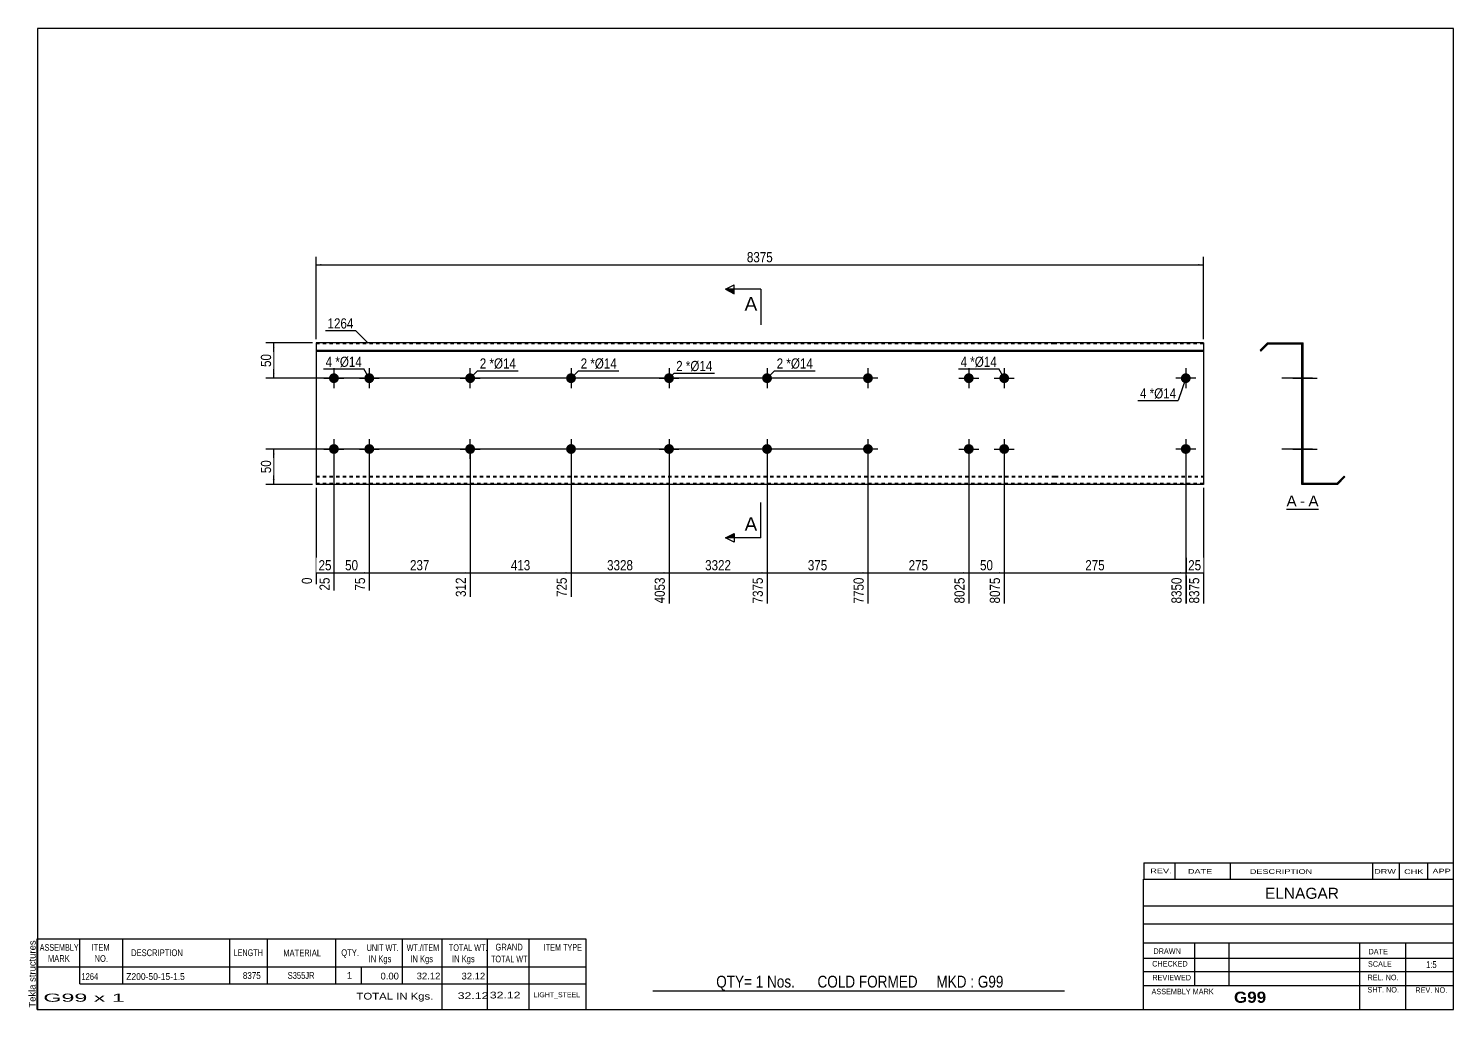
# Model space of a CAD drawing. Header units: millimetres. Extents: x -81 to 321, y -168 to 109.
import ezdxf

# ---------------------------------------------------------------- set-up
doc = ezdxf.new("R2010")
doc.units = ezdxf.units.MM
doc.linetypes.add('DXK_LINE_DOT1', pattern=[1.8814, 0.9407, -0.9407])
doc.styles.add('Arial', font='ARIAL.TTF', dxfattribs={"height": 0.2})
doc.styles.add('Arial Bold', font='ARIALBD.TTF', dxfattribs={"height": 0.2})
doc.styles.add('Arial Narrow', font='ARIALN.TTF', dxfattribs={"height": 0.2})

# ---------------------------------------------------------------- blocks, each defined once
blk = doc.blocks.new('Unknown-629088479-1569')
at = {"color": 5, "linetype": 'Continuous'}
for p, q in [((321.25, 108.75), (-78.75, 108.75)), ((-78.75, 108.75), (-78.75, -168.25)), ((321.25, -168.25), (321.25, 108.75)), ((-78.75, -168.25), (321.25, -168.25))]:
    blk.add_line(p, q, dxfattribs=at)
at = {"color": 174, "linetype": 'Continuous', "style": 'Arial'}
blk.add_text('Tekla structures', height=1.9102, rotation=90, dxfattribs=at).set_placement((-79.25, -167.75))
blk = doc.blocks.new('Unknown-629088479-12 - 1231')
at = {"color": 7, "linetype": 'Continuous'}
blk.add_line((274.09, -26.95), (283.12, -26.95), dxfattribs=at)
at = {"color": 0, "linetype": 'Continuous'}
blk.add_wipeout([(276.93, -26.2), (276.93, -23), (274.09, -23), (274.09, -26.2)], dxfattribs=at)
blk.add_wipeout([(279.32, -26.2), (279.32, -23), (277.89, -23), (277.89, -26.2)], dxfattribs=at)
at = {"color": 96, "linetype": 'Continuous', "style": 'Arial'}
blk.add_text('A', height=3.06, dxfattribs=at).set_placement((274.09, -26.2))
at = {"color": 0, "linetype": 'Continuous'}
blk.add_wipeout([(283.12, -26.2), (283.12, -23), (280.28, -23), (280.28, -26.2)], dxfattribs=at)
at = {"color": 96, "linetype": 'Continuous', "style": 'Arial'}
for s, p in [('A', (280.28, -26.2)), ('-', (277.89, -26.2))]:
    blk.add_text(s, height=3.06, dxfattribs=at).set_placement(p)
blk = doc.blocks.new('Bolt-629088479-1223 - 1203')
at = {"linetype": 'Continuous'}
for points in [[(42.09, 10, -1), (44.89, 10, -1)], [(42.09, -10, -1), (44.89, -10, -1)]]:
    blk.add_hatch(color=3, dxfattribs=at).paths.add_polyline_path(points)
at = {"color": 3, "linetype": 'Continuous'}
for p, q in [((43.49, 7.2), (43.49, 12.8)), ((40.69, 10), (46.29, 10)), ((43.49, -12.8), (43.49, -7.2)), ((40.69, -10), (46.29, -10))]:
    blk.add_line(p, q, dxfattribs=at)
blk = doc.blocks.new('Part-629088479-1218 - 1203')
at = {"color": 2, "linetype": 'Continuous'}
for p, q in [((0, 20), (0, -20)), ((29.19, 20), (0, 20)), ((0, 17.88), (29.19, 17.88)), ((0, 17.67), (29.19, 17.67)), ((57.68, 20), (29.29, 20)), ((29.29, 17.88), (57.68, 17.88)), ((29.29, 17.67), (57.68, 17.67)), ((86.17, 20), (57.78, 20)), ((57.78, 17.88), (86.17, 17.88)), ((57.78, 17.67), (86.17, 17.67)), ((113.07, 20), (86.27, 20)), ((86.27, 17.88), (113.07, 17.88)), ((86.27, 17.67), (113.07, 17.67)), ((141.56, 20), (113.17, 20)), ((113.17, 17.88), (141.56, 17.88)), ((113.17, 17.67), (141.56, 17.67)), ((170.05, 20), (141.66, 20)), ((141.66, 17.88), (170.05, 17.88)), ((141.66, 17.67), (170.05, 17.67)), ((208.53, 20), (170.15, 20)), ((170.15, 17.88), (208.53, 17.88)), ((170.15, 17.67), (208.53, 17.67)), ((250.63, 20), (208.63, 20)), ((208.63, 17.88), (250.63, 17.88)), ((208.63, 17.67), (250.63, 17.67)), ((250.63, 20), (250.63, -20)), ((29.19, -20), (0, -20)), ((57.68, -20), (29.29, -20)), ((86.17, -20), (57.78, -20)), ((113.07, -20), (86.27, -20)), ((141.56, -20), (113.17, -20)), ((170.05, -20), (141.66, -20)), ((208.53, -20), (170.15, -20)), ((250.63, -20), (208.63, -20))]:
    blk.add_line(p, q, dxfattribs=at)
at = {"color": 7, "linetype": 'DXK_LINE_DOT1'}
for p, q in [((29.19, 19.7), (0, 19.7)), ((57.68, 19.7), (29.29, 19.7)), ((86.17, 19.7), (57.78, 19.7)), ((113.07, 19.7), (86.27, 19.7)), ((141.56, 19.7), (113.17, 19.7)), ((170.05, 19.7), (141.66, 19.7)), ((208.53, 19.7), (170.15, 19.7)), ((250.63, 19.7), (208.63, 19.7)), ((0, -17.67), (29.19, -17.67)), ((0, -17.88), (29.19, -17.88)), ((29.19, -19.7), (0, -19.7)), ((29.29, -17.67), (57.68, -17.67)), ((29.29, -17.88), (57.68, -17.88)), ((57.68, -19.7), (29.29, -19.7)), ((57.78, -17.67), (86.17, -17.67)), ((57.78, -17.88), (86.17, -17.88)), ((86.17, -19.7), (57.78, -19.7)), ((86.27, -17.67), (113.07, -17.67)), ((86.27, -17.88), (113.07, -17.88)), ((113.07, -19.7), (86.27, -19.7)), ((113.17, -17.67), (141.56, -17.67)), ((113.17, -17.88), (141.56, -17.88)), ((141.56, -19.7), (113.17, -19.7)), ((141.66, -17.67), (170.05, -17.67)), ((141.66, -17.88), (170.05, -17.88)), ((170.05, -19.7), (141.66, -19.7)), ((170.15, -17.67), (208.53, -17.67)), ((170.15, -17.88), (208.53, -17.88)), ((208.53, -19.7), (170.15, -19.7)), ((208.63, -17.67), (250.63, -17.67)), ((208.63, -17.88), (250.63, -17.88)), ((250.63, -19.7), (208.63, -19.7))]:
    blk.add_line(p, q, dxfattribs=at)
blk = doc.blocks.new('Bolt-629088479-1219 - 1203')
at = {"linetype": 'Continuous'}
for points in [[(128.76, 10, -1), (125.96, 10, -1)], [(128.76, -10, -1), (125.96, -10, -1)]]:
    blk.add_hatch(color=3, dxfattribs=at).paths.add_polyline_path(points)
at = {"color": 3, "linetype": 'Continuous'}
for p, q in [((127.36, 12.8), (127.36, 7.2)), ((130.16, 10), (124.56, 10)), ((127.36, -7.2), (127.36, -12.8)), ((130.16, -10), (124.56, -10))]:
    blk.add_line(p, q, dxfattribs=at)
blk = doc.blocks.new('Bolt-629088479-1220 - 1203')
at = {"linetype": 'Continuous'}
for points in [[(185.74, 10, -1), (182.94, 10, -1)], [(195.74, 10, -1), (192.94, 10, -1)], [(185.74, -10, -1), (182.94, -10, -1)], [(195.74, -10, -1), (192.94, -10, -1)]]:
    blk.add_hatch(color=3, dxfattribs=at).paths.add_polyline_path(points)
at = {"color": 3, "linetype": 'Continuous'}
for p, q in [((184.34, 12.8), (184.34, 7.2)), ((194.34, 12.8), (194.34, 7.2)), ((181.54, 10), (187.14, 10)), ((191.54, 10), (197.14, 10)), ((184.34, -7.2), (184.34, -12.8)), ((194.34, -7.2), (194.34, -12.8)), ((181.54, -10), (187.14, -10)), ((191.54, -10), (197.14, -10))]:
    blk.add_line(p, q, dxfattribs=at)
blk = doc.blocks.new('Bolt-629088479-1221 - 1203')
at = {"linetype": 'Continuous'}
for points in [[(157.25, -10, -1), (154.45, -10, -1)], [(247.03, -10, -1), (244.23, -10, -1)]]:
    blk.add_hatch(color=3, dxfattribs=at).paths.add_polyline_path(points)
at = {"color": 3, "linetype": 'Continuous'}
for p, q in [((155.85, -7.2), (155.85, -12.8)), ((245.63, -7.2), (245.63, -12.8)), ((158.65, -10), (153.05, -10)), ((248.43, -10), (242.83, -10))]:
    blk.add_line(p, q, dxfattribs=at)
blk = doc.blocks.new('Bolt-629088479-1222 - 1203')
at = {"linetype": 'Continuous'}
for points in [[(73.38, 10, -1), (70.58, 10, -1)], [(73.38, -10, -1), (70.58, -10, -1)]]:
    blk.add_hatch(color=3, dxfattribs=at).paths.add_polyline_path(points)
at = {"color": 3, "linetype": 'Continuous'}
for p, q in [((71.98, 12.8), (71.98, 7.2)), ((74.78, 10), (69.18, 10)), ((71.98, -7.2), (71.98, -12.8)), ((74.78, -10), (69.18, -10))]:
    blk.add_line(p, q, dxfattribs=at)
blk = doc.blocks.new('Bolt-629088479-1224 - 1203')
at = {"linetype": 'Continuous'}
for points in [[(101.07, 10, -1), (98.27, 10, -1)], [(101.07, -10, -1), (98.27, -10, -1)]]:
    blk.add_hatch(color=3, dxfattribs=at).paths.add_polyline_path(points)
at = {"color": 3, "linetype": 'Continuous'}
for p, q in [((99.67, 12.8), (99.67, 7.2)), ((96.87, 10), (102.47, 10)), ((99.67, -7.2), (99.67, -12.8)), ((96.87, -10), (102.47, -10))]:
    blk.add_line(p, q, dxfattribs=at)
blk = doc.blocks.new('Bolt-629088479-1225 - 1203')
at = {"linetype": 'Continuous'}
for points in [[(157.25, 10, -1), (154.45, 10, -1)], [(247.03, 10, -1), (244.23, 10, -1)]]:
    blk.add_hatch(color=3, dxfattribs=at).paths.add_polyline_path(points)
at = {"color": 3, "linetype": 'Continuous'}
for p, q in [((155.85, 12.8), (155.85, 7.2)), ((245.63, 12.8), (245.63, 7.2)), ((158.65, 10), (153.05, 10)), ((248.43, 10), (242.83, 10))]:
    blk.add_line(p, q, dxfattribs=at)
blk = doc.blocks.new('Bolt-629088479-1226 - 1203')
at = {"linetype": 'Continuous'}
for points in [[(6.4, 10, -1), (3.6, 10, -1)], [(16.4, 10, -1), (13.6, 10, -1)], [(6.4, -10, -1), (3.6, -10, -1)], [(16.4, -10, -1), (13.6, -10, -1)]]:
    blk.add_hatch(color=3, dxfattribs=at).paths.add_polyline_path(points)
at = {"color": 3, "linetype": 'Continuous'}
for p, q in [((5, 12.8), (5, 7.2)), ((15, 12.8), (15, 7.2)), ((2.2, 10), (7.8, 10)), ((12.2, 10), (17.8, 10)), ((5, -7.2), (5, -12.8)), ((15, -7.2), (15, -12.8)), ((2.2, -10), (7.8, -10)), ((12.2, -10), (17.8, -10))]:
    blk.add_line(p, q, dxfattribs=at)
blk = doc.blocks.new('Part-629088479-1233 - 1231')
at = {"color": 2, "linetype": 'Continuous'}
for p, q in [((268.75, 20), (266.63, 17.88)), ((266.63, 17.88), (266.85, 17.67)), ((266.85, 17.67), (268.88, 19.7)), ((268.75, 20), (278.75, 20)), ((268.88, 19.7), (278.45, 19.7)), ((278.45, -20), (278.45, 19.7)), ((278.75, -19.7), (278.75, 20)), ((288.45, -20), (278.45, -20)), ((288.33, -19.7), (278.75, -19.7)), ((288.33, -19.7), (290.36, -17.67)), ((290.58, -17.88), (288.45, -20)), ((290.36, -17.67), (290.58, -17.88))]:
    blk.add_line(p, q, dxfattribs=at)
blk = doc.blocks.new('Bolt-629088479-1234 - 1231')
at = {"linetype": 'Continuous'}
for points in [[(278.75, 8.6), (278.75, 11.4), (278.45, 11.4), (278.45, 8.6)], [(278.75, -11.4), (278.75, -8.6), (278.45, -8.6), (278.45, -11.4)]]:
    blk.add_hatch(color=3, dxfattribs=at).paths.add_polyline_path(points)
at = {"color": 3, "linetype": 'Continuous'}
for p, q in [((280.35, 10), (273.75, 10)), ((278.75, 11.4), (278.45, 11.4)), ((278.75, 8.6), (278.45, 8.6)), ((280.35, -10), (273.75, -10)), ((278.75, -8.6), (278.45, -8.6)), ((278.75, -11.4), (278.45, -11.4))]:
    blk.add_line(p, q, dxfattribs=at)
blk = doc.blocks.new('Bolt-629088479-1235 - 1231')
at = {"linetype": 'Continuous'}
for points in [[(278.75, 8.6), (278.75, 11.4), (278.45, 11.4), (278.45, 8.6)], [(278.75, 8.6), (278.75, 11.4), (278.45, 11.4), (278.45, 8.6)], [(278.75, -11.4), (278.75, -8.6), (278.45, -8.6), (278.45, -11.4)], [(278.75, -11.4), (278.75, -8.6), (278.45, -8.6), (278.45, -11.4)]]:
    blk.add_hatch(color=3, dxfattribs=at).paths.add_polyline_path(points)
at = {"color": 3, "linetype": 'Continuous'}
for p, q in [((275.85, 10), (282.45, 10)), ((275.85, 10), (282.45, 10)), ((278.45, 11.4), (278.75, 11.4)), ((278.45, 11.4), (278.75, 11.4)), ((278.45, 8.6), (278.75, 8.6)), ((278.45, 8.6), (278.75, 8.6)), ((275.85, -10), (282.45, -10)), ((275.85, -10), (282.45, -10)), ((278.45, -8.6), (278.75, -8.6)), ((278.45, -8.6), (278.75, -8.6)), ((278.45, -11.4), (278.75, -11.4)), ((278.45, -11.4), (278.75, -11.4))]:
    blk.add_line(p, q, dxfattribs=at)
blk = doc.blocks.new('Bolt-629088479-1236 - 1231')
at = {"linetype": 'Continuous'}
blk.add_hatch(color=3, dxfattribs=at).paths.add_polyline_path([(278.75, -11.4), (278.75, -8.6), (278.45, -8.6), (278.45, -11.4)])
blk.add_hatch(color=3, dxfattribs=at).paths.add_polyline_path([(278.75, -11.4), (278.75, -8.6), (278.45, -8.6), (278.45, -11.4)])
at = {"color": 3, "linetype": 'Continuous'}
for p, q in [((280.35, -10), (273.75, -10)), ((280.35, -10), (273.75, -10)), ((278.75, -8.6), (278.45, -8.6)), ((278.75, -8.6), (278.45, -8.6)), ((278.75, -11.4), (278.45, -11.4)), ((278.75, -11.4), (278.45, -11.4))]:
    blk.add_line(p, q, dxfattribs=at)
blk = doc.blocks.new('Bolt-629088479-1237 - 1231')
at = {"linetype": 'Continuous'}
for points in [[(278.75, 8.6), (278.75, 11.4), (278.45, 11.4), (278.45, 8.6)], [(278.75, -11.4), (278.75, -8.6), (278.45, -8.6), (278.45, -11.4)]]:
    blk.add_hatch(color=3, dxfattribs=at).paths.add_polyline_path(points)
at = {"color": 3, "linetype": 'Continuous'}
for p, q in [((280.35, 10), (273.75, 10)), ((278.75, 11.4), (278.45, 11.4)), ((278.75, 8.6), (278.45, 8.6)), ((280.35, -10), (273.75, -10)), ((278.75, -8.6), (278.45, -8.6)), ((278.75, -11.4), (278.45, -11.4))]:
    blk.add_line(p, q, dxfattribs=at)
blk = doc.blocks.new('Bolt-629088479-1238 - 1231')
at = {"linetype": 'Continuous'}
for points in [[(278.45, 11.4), (278.45, 8.6), (278.75, 8.6), (278.75, 11.4)], [(278.45, -8.6), (278.45, -11.4), (278.75, -11.4), (278.75, -8.6)]]:
    blk.add_hatch(color=3, dxfattribs=at).paths.add_polyline_path(points)
at = {"color": 3, "linetype": 'Continuous'}
for p, q in [((281.4, 10), (272.8, 10)), ((278.75, 11.4), (278.45, 11.4)), ((278.75, 8.6), (278.45, 8.6)), ((281.4, -10), (272.8, -10)), ((278.75, -8.6), (278.45, -8.6)), ((278.75, -11.4), (278.45, -11.4))]:
    blk.add_line(p, q, dxfattribs=at)
blk = doc.blocks.new('Bolt-629088479-1239 - 1231')
at = {"linetype": 'Continuous'}
for points in [[(278.75, 8.6), (278.75, 11.4), (278.45, 11.4), (278.45, 8.6)], [(278.75, -11.4), (278.75, -8.6), (278.45, -8.6), (278.45, -11.4)]]:
    blk.add_hatch(color=3, dxfattribs=at).paths.add_polyline_path(points)
at = {"color": 3, "linetype": 'Continuous'}
for p, q in [((278.45, 11.4), (278.75, 11.4)), ((278.45, 10), (282.75, 10)), ((278.45, 8.6), (278.75, 8.6)), ((278.45, -8.6), (278.75, -8.6)), ((278.45, -10), (282.75, -10)), ((278.45, -11.4), (278.75, -11.4))]:
    blk.add_line(p, q, dxfattribs=at)
blk = doc.blocks.new('Bolt-629088479-1240 - 1231')
at = {"linetype": 'Continuous'}
blk.add_hatch(color=3, dxfattribs=at).paths.add_polyline_path([(278.75, 8.6), (278.75, 11.4), (278.45, 11.4), (278.45, 8.6)])
blk.add_hatch(color=3, dxfattribs=at).paths.add_polyline_path([(278.75, 8.6), (278.75, 11.4), (278.45, 11.4), (278.45, 8.6)])
at = {"color": 3, "linetype": 'Continuous'}
for p, q in [((280.35, 10), (273.75, 10)), ((280.35, 10), (273.75, 10)), ((278.75, 11.4), (278.45, 11.4)), ((278.75, 11.4), (278.45, 11.4)), ((278.75, 8.6), (278.45, 8.6)), ((278.75, 8.6), (278.45, 8.6))]:
    blk.add_line(p, q, dxfattribs=at)
blk = doc.blocks.new('Bolt-629088479-1241 - 1231')
at = {"linetype": 'Continuous'}
for points in [[(278.75, 8.6), (278.75, 11.4), (278.45, 11.4), (278.45, 8.6)], [(278.75, 8.6), (278.75, 11.4), (278.45, 11.4), (278.45, 8.6)], [(278.75, -11.4), (278.75, -8.6), (278.45, -8.6), (278.45, -11.4)], [(278.75, -11.4), (278.75, -8.6), (278.45, -8.6), (278.45, -11.4)]]:
    blk.add_hatch(color=3, dxfattribs=at).paths.add_polyline_path(points)
at = {"color": 3, "linetype": 'Continuous'}
for p, q in [((275.85, 10), (282.45, 10)), ((275.85, 10), (282.45, 10)), ((278.45, 11.4), (278.75, 11.4)), ((278.45, 11.4), (278.75, 11.4)), ((278.45, 8.6), (278.75, 8.6)), ((278.45, 8.6), (278.75, 8.6)), ((275.85, -10), (282.45, -10)), ((275.85, -10), (282.45, -10)), ((278.45, -8.6), (278.75, -8.6)), ((278.45, -8.6), (278.75, -8.6)), ((278.45, -11.4), (278.75, -11.4)), ((278.45, -11.4), (278.75, -11.4))]:
    blk.add_line(p, q, dxfattribs=at)
blk = doc.blocks.new('StraightDimension-629088479-1303 - 1203')
at = {"linetype": 'Continuous'}
for points in [[(-12.25, 18.5), (-12, 20), (-11.75, 18.5)], [(-11.75, 11.5), (-12, 10), (-12.25, 11.5)]]:
    blk.add_hatch(color=7, dxfattribs=at).paths.add_polyline_path(points)
at = {"color": 7, "linetype": 'Continuous'}
for p, q in [((-1, 20), (-14.25, 20)), ((-12, 10), (-12, 20)), ((154.85, 10), (-14.25, 10))]:
    blk.add_line(p, q, dxfattribs=at)
at = {"color": 0}
blk.add_wipeout([(-12.15, 17.43), (-16.35, 17.43), (-16.35, 12.57), (-12.15, 12.57)], dxfattribs=at)
at = {"color": 3, "style": 'Arial Narrow'}
blk.add_text('50', height=2.863, rotation=90.0002, dxfattribs=at).set_placement((-12.75, 13.17))
blk = doc.blocks.new('StraightDimension-629088479-1264 - 1203')
at = {"linetype": 'Continuous'}
blk.add_hatch(color=7, dxfattribs=at).paths.add_polyline_path([(3.5, -44.75), (5, -45), (3.5, -45.25)])
at = {"color": 7, "linetype": 'Continuous'}
for p, q in [((5, -11), (5, -49.96)), ((0, -21), (0, -48.13)), ((0, -45), (5, -45))]:
    blk.add_line(p, q, dxfattribs=at)
at = {"color": 0}
blk.add_wipeout([(4.93, -44.85), (4.93, -40.65), (0.07, -40.65), (0.07, -44.85)], dxfattribs=at)
at = {"color": 0, "linetype": 'Continuous'}
blk.add_wipeout([(4.4, -45.7), (0.2, -45.7), (0.2, -50.56), (4.4, -50.56)], dxfattribs=at)
blk.add_wipeout([(-0.6, -45.7), (-4.8, -45.7), (-4.8, -48.73), (-0.6, -48.73)], dxfattribs=at)
at = {"color": 3, "style": 'Arial Narrow'}
blk.add_text('25', height=2.863, dxfattribs=at).set_placement((0.67, -44.25))
at = {"color": 3, "linetype": 'Continuous', "style": 'Arial Narrow'}
for s, height, p in [('0', 2.86, (-1.2, -48.13)), ('25', 2.863, (3.8, -49.96))]:
    blk.add_text(s, height=height, rotation=90.0002, dxfattribs=at).set_placement(p)
blk = doc.blocks.new('StraightDimension-629088479-1254 - 1203')
at = {"linetype": 'Continuous'}
blk.add_hatch(color=7, dxfattribs=at).paths.add_polyline_path([(249.13, -44.75), (250.63, -45), (249.13, -45.25)])
at = {"color": 7, "linetype": 'Continuous'}
for p, q in [((245.63, -11), (245.63, -53.61)), ((250.63, -21), (250.63, -53.61)), ((245.63, -45), (250.63, -45))]:
    blk.add_line(p, q, dxfattribs=at)
at = {"color": 0}
blk.add_wipeout([(250.56, -44.85), (250.56, -40.65), (245.71, -40.65), (245.71, -44.85)], dxfattribs=at)
at = {"color": 0, "linetype": 'Continuous'}
blk.add_wipeout([(250.03, -45.7), (245.83, -45.7), (245.83, -54.21), (250.03, -54.21)], dxfattribs=at)
at = {"color": 3, "style": 'Arial Narrow'}
blk.add_text('25', height=2.863, dxfattribs=at).set_placement((246.31, -44.25))
at = {"color": 3, "linetype": 'Continuous', "style": 'Arial Narrow'}
blk.add_text('8375', height=2.863, rotation=90.0002, dxfattribs=at).set_placement((249.43, -53.61))
blk = doc.blocks.new('StraightDimension-629088479-1255 - 1203')
at = {"linetype": 'Continuous'}
blk.add_hatch(color=7, dxfattribs=at).paths.add_polyline_path([(244.13, -44.75), (245.63, -45), (244.13, -45.25)])
at = {"color": 7, "linetype": 'Continuous'}
for p, q in [((194.34, -11), (194.34, -53.61)), ((245.63, -11), (245.63, -53.61)), ((194.34, -45), (245.63, -45))]:
    blk.add_line(p, q, dxfattribs=at)
at = {"color": 0}
blk.add_wipeout([(223.33, -44.85), (223.33, -40.65), (216.64, -40.65), (216.64, -44.85)], dxfattribs=at)
at = {"color": 0, "linetype": 'Continuous'}
blk.add_wipeout([(245.03, -45.7), (240.83, -45.7), (240.83, -54.21), (245.03, -54.21)], dxfattribs=at)
at = {"color": 3, "style": 'Arial Narrow'}
blk.add_text('275', height=2.863, dxfattribs=at).set_placement((217.24, -44.25))
at = {"color": 3, "linetype": 'Continuous', "style": 'Arial Narrow'}
blk.add_text('8350', height=2.863, rotation=90.0002, dxfattribs=at).set_placement((244.43, -53.61))
blk = doc.blocks.new('StraightDimension-629088479-1256 - 1203')
at = {"linetype": 'Continuous'}
blk.add_hatch(color=7, dxfattribs=at).paths.add_polyline_path([(192.84, -44.75), (194.34, -45), (192.84, -45.25)])
at = {"color": 7, "linetype": 'Continuous'}
for p, q in [((184.34, -11), (184.34, -53.61)), ((194.34, -11), (194.34, -53.61)), ((184.34, -45), (194.34, -45))]:
    blk.add_line(p, q, dxfattribs=at)
at = {"color": 0}
blk.add_wipeout([(191.77, -44.85), (191.77, -40.65), (186.91, -40.65), (186.91, -44.85)], dxfattribs=at)
at = {"color": 0, "linetype": 'Continuous'}
blk.add_wipeout([(193.74, -45.7), (189.54, -45.7), (189.54, -54.21), (193.74, -54.21)], dxfattribs=at)
at = {"color": 3, "style": 'Arial Narrow'}
blk.add_text('50', height=2.863, dxfattribs=at).set_placement((187.51, -44.25))
at = {"color": 3, "linetype": 'Continuous', "style": 'Arial Narrow'}
blk.add_text('8075', height=2.863, rotation=90.0002, dxfattribs=at).set_placement((193.14, -53.61))
blk = doc.blocks.new('StraightDimension-629088479-1257 - 1203')
at = {"linetype": 'Continuous'}
blk.add_hatch(color=7, dxfattribs=at).paths.add_polyline_path([(182.84, -44.75), (184.34, -45), (182.84, -45.25)])
at = {"color": 7, "linetype": 'Continuous'}
for p, q in [((155.85, -11), (155.85, -53.61)), ((184.34, -11), (184.34, -53.61)), ((155.85, -45), (184.34, -45))]:
    blk.add_line(p, q, dxfattribs=at)
at = {"color": 0}
blk.add_wipeout([(173.44, -44.85), (173.44, -40.65), (166.75, -40.65), (166.75, -44.85)], dxfattribs=at)
at = {"color": 0, "linetype": 'Continuous'}
blk.add_wipeout([(183.74, -45.7), (179.54, -45.7), (179.54, -54.21), (183.74, -54.21)], dxfattribs=at)
at = {"color": 3, "style": 'Arial Narrow'}
blk.add_text('275', height=2.863, dxfattribs=at).set_placement((167.35, -44.25))
at = {"color": 3, "linetype": 'Continuous', "style": 'Arial Narrow'}
blk.add_text('8025', height=2.863, rotation=90.0002, dxfattribs=at).set_placement((183.14, -53.61))
blk = doc.blocks.new('StraightDimension-629088479-1258 - 1203')
at = {"linetype": 'Continuous'}
blk.add_hatch(color=7, dxfattribs=at).paths.add_polyline_path([(154.35, -44.75), (155.85, -45), (154.35, -45.25)])
at = {"color": 7, "linetype": 'Continuous'}
for p, q in [((127.36, -11), (127.36, -53.61)), ((155.85, -11), (155.85, -53.61)), ((127.36, -45), (155.85, -45))]:
    blk.add_line(p, q, dxfattribs=at)
at = {"color": 0}
blk.add_wipeout([(144.95, -44.85), (144.95, -40.65), (138.27, -40.65), (138.27, -44.85)], dxfattribs=at)
at = {"color": 0, "linetype": 'Continuous'}
blk.add_wipeout([(155.25, -45.7), (151.05, -45.7), (151.05, -54.21), (155.25, -54.21)], dxfattribs=at)
at = {"color": 3, "style": 'Arial Narrow'}
blk.add_text('375', height=2.863, dxfattribs=at).set_placement((138.87, -44.25))
at = {"color": 3, "linetype": 'Continuous', "style": 'Arial Narrow'}
blk.add_text('7750', height=2.863, rotation=90.0002, dxfattribs=at).set_placement((154.65, -53.61))
blk = doc.blocks.new('StraightDimension-629088479-1259 - 1203')
at = {"linetype": 'Continuous'}
blk.add_hatch(color=7, dxfattribs=at).paths.add_polyline_path([(125.86, -44.75), (127.36, -45), (125.86, -45.25)])
at = {"color": 7, "linetype": 'Continuous'}
for p, q in [((99.67, -11), (99.67, -53.61)), ((127.36, -11), (127.36, -53.61)), ((99.67, -45), (127.36, -45))]:
    blk.add_line(p, q, dxfattribs=at)
at = {"color": 0}
blk.add_wipeout([(117.77, -44.85), (117.77, -40.65), (109.26, -40.65), (109.26, -44.85)], dxfattribs=at)
at = {"color": 0, "linetype": 'Continuous'}
blk.add_wipeout([(126.76, -45.7), (122.56, -45.7), (122.56, -54.21), (126.76, -54.21)], dxfattribs=at)
at = {"color": 3, "style": 'Arial Narrow'}
blk.add_text('3322', height=2.863, dxfattribs=at).set_placement((109.86, -44.25))
at = {"color": 3, "linetype": 'Continuous', "style": 'Arial Narrow'}
blk.add_text('7375', height=2.863, rotation=90.0002, dxfattribs=at).set_placement((126.16, -53.61))
blk = doc.blocks.new('StraightDimension-629088479-1323 - 1203')
at = {"linetype": 'Continuous'}
for points in [[(1.5, 41.75), (0, 42), (1.5, 42.25)], [(249.13, 42.25), (250.63, 42), (249.13, 41.75)]]:
    blk.add_hatch(color=7, dxfattribs=at).paths.add_polyline_path(points)
at = {"color": 7, "linetype": 'Continuous'}
for p, q in [((0, 21), (0, 44.25)), ((0, 42), (250.63, 42)), ((250.63, 21), (250.63, 44.25))]:
    blk.add_line(p, q, dxfattribs=at)
at = {"color": 0}
blk.add_wipeout([(129.57, 42.15), (129.57, 46.35), (121.06, 46.35), (121.06, 42.15)], dxfattribs=at)
at = {"color": 3, "style": 'Arial Narrow'}
blk.add_text('8375', height=2.863, dxfattribs=at).set_placement((121.66, 42.75))
blk = doc.blocks.new('StraightDimension-629088479-1260 - 1203')
at = {"linetype": 'Continuous'}
blk.add_hatch(color=7, dxfattribs=at).paths.add_polyline_path([(98.17, -44.75), (99.67, -45), (98.17, -45.25)])
at = {"color": 7, "linetype": 'Continuous'}
for p, q in [((71.98, -11), (71.98, -51.78)), ((99.67, -11), (99.67, -53.61)), ((71.98, -45), (99.67, -45))]:
    blk.add_line(p, q, dxfattribs=at)
at = {"color": 0}
blk.add_wipeout([(90.08, -44.85), (90.08, -40.65), (81.57, -40.65), (81.57, -44.85)], dxfattribs=at)
at = {"color": 0, "linetype": 'Continuous'}
blk.add_wipeout([(99.07, -45.7), (94.87, -45.7), (94.87, -54.21), (99.07, -54.21)], dxfattribs=at)
at = {"color": 3, "style": 'Arial Narrow'}
blk.add_text('3328', height=2.863, dxfattribs=at).set_placement((82.17, -44.25))
at = {"color": 3, "linetype": 'Continuous', "style": 'Arial Narrow'}
blk.add_text('4053', height=2.863, rotation=90.0002, dxfattribs=at).set_placement((98.47, -53.61))
blk = doc.blocks.new('StraightDimension-629088479-1261 - 1203')
at = {"linetype": 'Continuous'}
blk.add_hatch(color=7, dxfattribs=at).paths.add_polyline_path([(70.48, -44.75), (71.98, -45), (70.48, -45.25)])
at = {"color": 7, "linetype": 'Continuous'}
for p, q in [((43.49, -11), (43.49, -51.78)), ((71.98, -11), (71.98, -51.78)), ((43.49, -45), (71.98, -45))]:
    blk.add_line(p, q, dxfattribs=at)
at = {"color": 0}
blk.add_wipeout([(61.07, -44.85), (61.07, -40.65), (54.39, -40.65), (54.39, -44.85)], dxfattribs=at)
at = {"color": 0, "linetype": 'Continuous'}
blk.add_wipeout([(71.38, -45.7), (67.18, -45.7), (67.18, -52.38), (71.38, -52.38)], dxfattribs=at)
at = {"color": 3, "style": 'Arial Narrow'}
blk.add_text('413', height=2.863, dxfattribs=at).set_placement((54.99, -44.25))
at = {"color": 3, "linetype": 'Continuous', "style": 'Arial Narrow'}
blk.add_text('725', height=2.863, rotation=90.0002, dxfattribs=at).set_placement((70.78, -51.78))
blk = doc.blocks.new('StraightDimension-629088479-1262 - 1203')
at = {"linetype": 'Continuous'}
blk.add_hatch(color=7, dxfattribs=at).paths.add_polyline_path([(41.99, -44.75), (43.49, -45), (41.99, -45.25)])
at = {"color": 7, "linetype": 'Continuous'}
for p, q in [((15, -11), (15, -49.96)), ((43.49, -11), (43.49, -51.78)), ((15, -45), (43.49, -45))]:
    blk.add_line(p, q, dxfattribs=at)
at = {"color": 0}
blk.add_wipeout([(32.59, -44.85), (32.59, -40.65), (25.9, -40.65), (25.9, -44.85)], dxfattribs=at)
at = {"color": 0, "linetype": 'Continuous'}
blk.add_wipeout([(42.89, -45.7), (38.69, -45.7), (38.69, -52.38), (42.89, -52.38)], dxfattribs=at)
at = {"color": 3, "style": 'Arial Narrow'}
blk.add_text('237', height=2.863, dxfattribs=at).set_placement((26.5, -44.25))
at = {"color": 3, "linetype": 'Continuous', "style": 'Arial Narrow'}
blk.add_text('312', height=2.863, rotation=90.0002, dxfattribs=at).set_placement((42.29, -51.78))
blk = doc.blocks.new('StraightDimension-629088479-1263 - 1203')
at = {"linetype": 'Continuous'}
blk.add_hatch(color=7, dxfattribs=at).paths.add_polyline_path([(13.5, -44.75), (15, -45), (13.5, -45.25)])
at = {"color": 7, "linetype": 'Continuous'}
for p, q in [((5, -11), (5, -49.96)), ((15, -11), (15, -49.96)), ((5, -45), (15, -45))]:
    blk.add_line(p, q, dxfattribs=at)
at = {"color": 0}
blk.add_wipeout([(12.43, -44.85), (12.43, -40.65), (7.57, -40.65), (7.57, -44.85)], dxfattribs=at)
at = {"color": 0, "linetype": 'Continuous'}
blk.add_wipeout([(14.4, -45.7), (10.2, -45.7), (10.2, -50.56), (14.4, -50.56)], dxfattribs=at)
at = {"color": 3, "style": 'Arial Narrow'}
blk.add_text('50', height=2.863, dxfattribs=at).set_placement((8.17, -44.25))
at = {"color": 3, "linetype": 'Continuous', "style": 'Arial Narrow'}
blk.add_text('75', height=2.863, rotation=90.0002, dxfattribs=at).set_placement((13.8, -49.96))
blk = doc.blocks.new('StraightDimension-629088479-1313 - 1203')
at = {"linetype": 'Continuous'}
for points in [[(-12.25, -11.5), (-12, -10), (-11.75, -11.5)], [(-11.75, -18.5), (-12, -20), (-12.25, -18.5)]]:
    blk.add_hatch(color=7, dxfattribs=at).paths.add_polyline_path(points)
at = {"color": 7, "linetype": 'Continuous'}
for p, q in [((154.85, -10), (-14.25, -10)), ((-12, -20), (-12, -10)), ((-1, -20), (-14.25, -20))]:
    blk.add_line(p, q, dxfattribs=at)
at = {"color": 0}
blk.add_wipeout([(-12.15, -12.57), (-16.35, -12.57), (-16.35, -17.43), (-12.15, -17.43)], dxfattribs=at)
at = {"color": 3, "style": 'Arial Narrow'}
blk.add_text('50', height=2.863, rotation=90.0002, dxfattribs=at).set_placement((-12.75, -16.83))
blk = doc.blocks.new('CBS_BOM-629088479-1594')
at = {"color": 7, "linetype": 'Continuous'}
for p, q in [((-78.78, -156.28), (-78.78, -148.28)), ((-78.78, -148.28), (76.14, -148.28)), ((-66.78, -156.28), (-66.78, -148.28)), ((-54.59, -156.28), (-54.59, -148.28)), ((-24.43, -156.28), (-24.43, -148.28)), ((-13.75, -156.28), (-13.75, -148.28)), ((5.57, -156.28), (5.57, -148.28)), ((24.37, -156.28), (24.37, -148.28)), ((35.58, -156.28), (35.58, -148.28)), ((48.37, -156.28), (48.37, -148.28)), ((60.12, -156.28), (60.12, -148.28)), ((76.14, -148.29), (76.14, -156.27)), ((-78.78, -156.28), (76.14, -156.28)), ((-78.78, -161.08), (-78.78, -156.28)), ((-66.78, -161.08), (-66.78, -156.28)), ((-54.59, -161.08), (-54.59, -156.28)), ((-24.43, -161.08), (-24.43, -156.28)), ((-13.75, -161.08), (-13.75, -156.28)), ((5.57, -161.08), (5.57, -156.28)), ((12.83, -161.08), (12.83, -156.28)), ((24.37, -161.08), (24.37, -156.28)), ((35.58, -161.08), (35.58, -156.28)), ((48.37, -161.08), (48.37, -156.28)), ((60.14, -161.08), (60.14, -156.28)), ((76.14, -156.28), (76.14, -161.08)), ((-78.78, -168.28), (-78.78, -161.1)), ((-66.78, -161.08), (76.14, -161.08)), ((35.58, -168.28), (35.58, -161.1)), ((48.37, -168.28), (48.37, -161.1)), ((60.18, -168.28), (60.18, -161.1)), ((76.14, -161.08), (76.14, -168.28)), ((-78.78, -168.28), (76.14, -168.28))]:
    blk.add_line(p, q, dxfattribs=at)
at = {"color": 3, "linetype": 'Continuous', "style": 'Arial'}
for s, height, width, p in [('ASSEMBLY', 1.91, 0.7, (-78.1, -151.71)), ('MARK', 1.91, 0.8, (-75.78, -154.84)), ('ITEM', 1.91, 0.8, (-63.45, -151.71)), ('NO.', 1.91, 0.8, (-62.6, -154.84)), ('DESCRIPTION', 1.9102, 0.8, (-52.27, -153.21)), ('LENGTH', 1.91, 0.7, (-23.32, -153.21)), ('MATERIAL', 1.91, 0.8, (-9.3, -153.26)), ('QTY.', 1.91, 0.8, (7.09, -153.18)), ('UNIT WT.', 1.91, 0.7, (14.26, -151.78)), ('WT./ITEM', 1.91, 0.7, (25.55, -151.78)), ('TOTAL WT.', 1.91, 0.7, (37.49, -151.78)), ('GRAND', 1.91, 0.8, (50.64, -151.62)), ('ITEM TYPE', 1.91, 0.7, (64.28, -151.7)), ('IN Kgs', 1.91, 0.8, (14.84, -154.92)), ('IN Kgs', 1.91, 0.8, (26.59, -154.92)), ('IN Kgs', 1.91, 0.8, (38.38, -154.92)), ('TOTAL WT.', 1.91, 0.7, (49.38, -154.96))]:
    blk.add_text(s, height=height, dxfattribs=dict(at, width=width)).set_placement(p)
at = {"color": 7, "linetype": 'Continuous', "style": 'Arial'}
for s, height, width, p in [('1264', 1.91, 0.8, (-66.32, -159.93)), ('Z200-50-15-1.5', 1.9102, 0.9, (-53.65, -159.93)), ('8375', 1.91, 0.85, (-20.71, -159.65)), ('S355JR', 1.91, 0.8, (-8.06, -159.62))]:
    blk.add_text(s, height=height, dxfattribs=dict(at, width=width)).set_placement(p)
for s, p in [('1', (8.66, -159.62)), ('0.00', (18.17, -159.81)), ('32.12', (28.39, -159.78)), ('32.12', (41.06, -159.81))]:
    blk.add_text(s, height=1.91, dxfattribs=at).set_placement(p)
at = {"color": 6, "linetype": 'Continuous', "style": 'Arial'}
for s, height, width, p in [('G99 x 1', 2.292, 2.05, (-77.06, -166.09)), ('TOTAL IN Kgs.', 1.9102, 1.2, (11.38, -165.48)), ('32.12', 1.91, 1.3, (39.97, -165.33)), ('32.12', 1.91, 1.3, (49.04, -165.17))]:
    blk.add_text(s, height=height, dxfattribs=dict(at, width=width)).set_placement(p)
blk.add_text('LIGHT_STEEL', height=1.4135, dxfattribs=at).set_placement((61.39, -164.83))
blk = doc.blocks.new('CBS_CALLOFF-629088479-1595')
at = {"color": 7, "linetype": 'Continuous'}
blk.add_line((95.13, -162.98), (211.36, -163), dxfattribs=at)
at = {"color": 3, "linetype": 'Continuous', "style": 'Arial Narrow'}
blk.add_text('QTY= 1 Nos.      COLD FORMED     MKD : G99', height=3.3405, dxfattribs=at).set_placement((112.99, -162.09))
blk = doc.blocks.new('CBS_NAME_BLOG-629088479-1596')
at = {"color": 7, "linetype": 'Continuous'}
for p, q in [((233.66, -131.5), (321.18, -131.5)), ((233.66, -168.21), (233.66, -131.5)), ((233.66, -139.04), (321.18, -139.04)), ((233.73, -144.09), (321.25, -144.09)), ((233.66, -149.46), (321.18, -149.46)), ((248.18, -161.57), (248.18, -149.47)), ((257.87, -161.54), (257.87, -149.47)), ((294.78, -168.21), (294.78, -149.48)), ((307.83, -168.21), (307.83, -149.47)), ((233.67, -153.76), (321.25, -153.74)), ((233.66, -157.51), (321.18, -157.51)), ((233.66, -161.55), (321.18, -161.55)), ((233.66, -168.25), (321.25, -168.25))]:
    blk.add_line(p, q, dxfattribs=at)
at = {"color": 3, "linetype": 'Continuous', "style": 'Arial'}
blk.add_text('ELNAGAR', height=3.133, dxfattribs=at).set_placement((267.98, -137.03))
at = {"color": 3, "linetype": 'Continuous'}
for s, height, style, width, p in [('DRAWN', 1.566, 'Arial', 0.9, (236.49, -152.57)), ('DATE', 1.566, 'Arial', 0.9, (297.25, -152.73)), ('CHECKED', 1.566, 'Arial', 0.9, (236.14, -156.14)), ('SCALE', 1.566, 'Arial', 0.9, (297.1, -156.21)), ('1:5', 1.957, 'Arial Narrow', 0.9, (313.55, -156.57)), ('REVIEWED', 1.566, 'Arial', 0.9, (236.18, -160.06)), ('REL. NO.', 1.566, 'Arial', 0.9, (296.96, -160.01)), ('ASSEMBLY MARK', 1.5663, 'Arial', 0.9, (235.96, -163.99)), ('G99', 3.131, 'Arial Bold', 1.1, (259.24, -166.39)), ('SHT. NO.', 1.566, 'Arial', 0.9, (296.96, -163.48)), ('REV. NO.', 1.566, 'Arial', 0.9, (310.48, -163.57))]:
    blk.add_text(s, height=height, dxfattribs=dict(at, style=style, width=width)).set_placement(p)
blk = doc.blocks.new('CBS_REVISION-629088479-1597')
at = {"color": 7, "linetype": 'Continuous'}
for p, q in [((233.74, -126.87), (321.24, -126.87)), ((233.74, -126.87), (233.74, -131.5)), ((242.54, -126.87), (242.54, -131.5)), ((258.13, -126.87), (258.13, -131.44)), ((298.39, -126.87), (298.39, -131.5)), ((305.93, -126.87), (305.93, -131.5)), ((313.88, -126.87), (313.88, -131.5)), ((233.74, -131.5), (321.24, -131.5))]:
    blk.add_line(p, q, dxfattribs=at)
at = {"color": 7, "style": 'Arial Narrow', "width": 1.7}
for s, height, p in [('REV.', 1.326, (235.6, -129.82)), ('DATE', 1.326, (246.23, -129.94)), ('DESCRIPTION', 1.3257, (263.71, -129.99)), ('DRW', 1.326, (298.82, -129.93)), ('CHK', 1.326, (307.31, -130.02)), ('APP', 1.326, (315.31, -129.87))]:
    blk.add_text(s, height=height, dxfattribs=at).set_placement(p)
blk = doc.blocks.new('Mark-629088479-1342 - 1203')
at = {"color": 0}
blk.add_wipeout([(76.53, 12.72), (76.53, 15.72), (74.7, 15.72), (74.7, 12.72)], dxfattribs=at)
blk.add_wipeout([(76.53, 12.72), (76.53, 15.72), (74.7, 15.72), (74.7, 12.72)], dxfattribs=at)
at = {"color": 7, "linetype": 'Continuous'}
blk.add_line((71.98, 10), (74.1, 12.12), dxfattribs=at)
at = {"color": 0}
blk.add_wipeout([(78.7, 12.72), (78.7, 15.72), (77.43, 15.72), (77.43, 12.72)], dxfattribs=at)
blk.add_wipeout([(78.7, 12.72), (78.7, 15.72), (77.43, 15.72), (77.43, 12.72)], dxfattribs=at)
at = {"color": 3, "style": 'Arial Narrow'}
blk.add_text('2', height=2.86, dxfattribs=at).set_placement((74.7, 12.72))
at = {"color": 0}
blk.add_wipeout([(84.92, 12.72), (84.92, 15.72), (78.7, 15.72), (78.7, 12.72)], dxfattribs=at)
blk.add_wipeout([(84.92, 12.72), (84.92, 15.72), (78.7, 15.72), (78.7, 12.72)], dxfattribs=at)
at = {"color": 7, "linetype": 'Continuous'}
blk.add_line((74.1, 12.12), (85.52, 12.12), dxfattribs=at)
at = {"color": 3, "style": 'Arial Narrow'}
for s, height, p in [('*', 2.86, (77.43, 12.72)), ('Ø14', 2.863, (78.7, 12.72))]:
    blk.add_text(s, height=height, dxfattribs=at).set_placement(p)
blk = doc.blocks.new('SectionMark-629088479-1252 - 1203')
at = {"linetype": 'Continuous'}
for points in [[(118.07, 35.1), (118.07, 33.85), (115.57, 35.1)], [(118.07, -33.85), (118.07, -35.1), (115.57, -35.1)]]:
    blk.add_hatch(color=30, dxfattribs=at).paths.add_polyline_path(points)
at = {"color": 30, "linetype": 'Continuous'}
for p, q in [((115.57, 35.1), (118.07, 36.35)), ((118.07, 33.85), (118.07, 36.35)), ((115.57, 35.1), (118.07, 33.85)), ((115.57, -35.1), (118.07, -33.85)), ((118.07, -36.35), (115.57, -35.1)), ((118.07, -33.85), (118.07, -36.35))]:
    blk.add_line(p, q, dxfattribs=at)
at = {"color": 0, "linetype": 'Continuous'}
for points in [[(124.57, 29.1), (124.57, 33.1), (121.02, 33.1), (121.02, 29.1)], [(124.57, -33.1), (124.57, -29.1), (121.02, -29.1), (121.02, -33.1)]]:
    blk.add_wipeout(points, dxfattribs=at)
at = {"color": 30, "linetype": 'Continuous'}
for p, q in [((125.57, 35.1), (115.57, 35.1)), ((125.57, 35.1), (125.57, 25.1)), ((125.57, -35.1), (125.57, -25.1)), ((125.57, -35.1), (115.57, -35.1))]:
    blk.add_line(p, q, dxfattribs=at)
at = {"color": 96, "linetype": 'Continuous', "style": 'Arial'}
for p in [(121.02, 29.1), (121.02, -33.1)]:
    blk.add_text('A', height=3.82, dxfattribs=at).set_placement(p)
blk = doc.blocks.new('Mark-629088479-1326 - 1203')
at = {"color": 0}
blk.add_wipeout([(10.51, 24.04), (10.51, 27.04), (3.2, 27.04), (3.2, 24.04)], dxfattribs=at)
blk.add_wipeout([(10.51, 24.04), (10.51, 27.04), (3.2, 27.04), (3.2, 24.04)], dxfattribs=at)
at = {"color": 7, "linetype": 'Continuous'}
for p in [(2.6, 23.44), (14.65, 19.9)]:
    blk.add_line(p, (11.11, 23.44), dxfattribs=at)
at = {"color": 3, "style": 'Arial Narrow'}
blk.add_text('1264', height=2.863, dxfattribs=at).set_placement((3.2, 24.04))
blk = doc.blocks.new('MarkSet-629088479-1337 - 1203')
at = {"color": 0}
blk.add_wipeout([(234.52, 4.28), (234.52, 7.28), (232.69, 7.28), (232.69, 4.28)], dxfattribs=at)
blk.add_wipeout([(234.52, 4.28), (234.52, 7.28), (232.69, 7.28), (232.69, 4.28)], dxfattribs=at)
blk.add_wipeout([(236.7, 4.28), (236.7, 7.28), (235.42, 7.28), (235.42, 4.28)], dxfattribs=at)
blk.add_wipeout([(236.7, 4.28), (236.7, 7.28), (235.42, 7.28), (235.42, 4.28)], dxfattribs=at)
at = {"color": 3, "style": 'Arial Narrow'}
blk.add_text('4', height=2.86, dxfattribs=at).set_placement((232.69, 4.28))
at = {"color": 0}
blk.add_wipeout([(242.91, 4.28), (242.91, 7.28), (236.7, 7.28), (236.7, 4.28)], dxfattribs=at)
blk.add_wipeout([(242.91, 4.28), (242.91, 7.28), (236.7, 7.28), (236.7, 4.28)], dxfattribs=at)
at = {"color": 7, "linetype": 'Continuous'}
for p in [(245.63, 10), (232.09, 3.68)]:
    blk.add_line(p, (243.51, 3.68), dxfattribs=at)
at = {"color": 3, "style": 'Arial Narrow'}
for s, height, p in [('*', 2.86, (235.42, 4.28)), ('Ø14', 2.863, (236.7, 4.28))]:
    blk.add_text(s, height=height, dxfattribs=at).set_placement(p)
blk = doc.blocks.new('Mark-629088479-1340 - 1203')
at = {"color": 0}
blk.add_wipeout([(131.91, 12.72), (131.91, 15.72), (130.08, 15.72), (130.08, 12.72)], dxfattribs=at)
blk.add_wipeout([(131.91, 12.72), (131.91, 15.72), (130.08, 15.72), (130.08, 12.72)], dxfattribs=at)
at = {"color": 7, "linetype": 'Continuous'}
blk.add_line((127.36, 10), (129.48, 12.12), dxfattribs=at)
at = {"color": 0}
blk.add_wipeout([(134.09, 12.72), (134.09, 15.72), (132.81, 15.72), (132.81, 12.72)], dxfattribs=at)
blk.add_wipeout([(134.09, 12.72), (134.09, 15.72), (132.81, 15.72), (132.81, 12.72)], dxfattribs=at)
at = {"color": 3, "style": 'Arial Narrow'}
blk.add_text('2', height=2.86, dxfattribs=at).set_placement((130.08, 12.72))
at = {"color": 0}
blk.add_wipeout([(140.3, 12.72), (140.3, 15.72), (134.09, 15.72), (134.09, 12.72)], dxfattribs=at)
blk.add_wipeout([(140.3, 12.72), (140.3, 15.72), (134.09, 15.72), (134.09, 12.72)], dxfattribs=at)
at = {"color": 7, "linetype": 'Continuous'}
blk.add_line((129.48, 12.12), (140.9, 12.12), dxfattribs=at)
at = {"color": 3, "style": 'Arial Narrow'}
for s, height, p in [('*', 2.86, (132.81, 12.72)), ('Ø14', 2.863, (134.09, 12.72))]:
    blk.add_text(s, height=height, dxfattribs=at).set_placement(p)
blk = doc.blocks.new('Mark-629088479-1341 - 1203')
at = {"color": 0}
blk.add_wipeout([(183.85, 13.2), (183.85, 16.2), (182.02, 16.2), (182.02, 13.2)], dxfattribs=at)
blk.add_wipeout([(183.85, 13.2), (183.85, 16.2), (182.02, 16.2), (182.02, 13.2)], dxfattribs=at)
blk.add_wipeout([(186.03, 13.2), (186.03, 16.2), (184.75, 16.2), (184.75, 13.2)], dxfattribs=at)
blk.add_wipeout([(186.03, 13.2), (186.03, 16.2), (184.75, 16.2), (184.75, 13.2)], dxfattribs=at)
at = {"color": 3, "style": 'Arial Narrow'}
blk.add_text('4', height=2.86, dxfattribs=at).set_placement((182.02, 13.2))
at = {"color": 0}
blk.add_wipeout([(192.24, 13.2), (192.24, 16.2), (186.03, 16.2), (186.03, 13.2)], dxfattribs=at)
blk.add_wipeout([(192.24, 13.2), (192.24, 16.2), (186.03, 16.2), (186.03, 13.2)], dxfattribs=at)
at = {"color": 7, "linetype": 'Continuous'}
for p in [(181.42, 12.6), (194.34, 10)]:
    blk.add_line(p, (192.84, 12.6), dxfattribs=at)
at = {"color": 3, "style": 'Arial Narrow'}
for s, height, p in [('Ø14', 2.863, (186.03, 13.2)), ('*', 2.86, (184.75, 13.2))]:
    blk.add_text(s, height=height, dxfattribs=at).set_placement(p)
blk = doc.blocks.new('Mark-629088479-1343 - 1203')
at = {"color": 0}
blk.add_wipeout([(48.04, 12.72), (48.04, 15.72), (46.21, 15.72), (46.21, 12.72)], dxfattribs=at)
blk.add_wipeout([(48.04, 12.72), (48.04, 15.72), (46.21, 15.72), (46.21, 12.72)], dxfattribs=at)
at = {"color": 7, "linetype": 'Continuous'}
blk.add_line((43.49, 10), (45.61, 12.12), dxfattribs=at)
at = {"color": 0}
blk.add_wipeout([(50.21, 12.72), (50.21, 15.72), (48.94, 15.72), (48.94, 12.72)], dxfattribs=at)
blk.add_wipeout([(50.21, 12.72), (50.21, 15.72), (48.94, 15.72), (48.94, 12.72)], dxfattribs=at)
at = {"color": 3, "style": 'Arial Narrow'}
blk.add_text('2', height=2.86, dxfattribs=at).set_placement((46.21, 12.72))
at = {"color": 0}
blk.add_wipeout([(56.43, 12.72), (56.43, 15.72), (50.21, 15.72), (50.21, 12.72)], dxfattribs=at)
blk.add_wipeout([(56.43, 12.72), (56.43, 15.72), (50.21, 15.72), (50.21, 12.72)], dxfattribs=at)
at = {"color": 7, "linetype": 'Continuous'}
blk.add_line((45.61, 12.12), (57.03, 12.12), dxfattribs=at)
at = {"color": 3, "style": 'Arial Narrow'}
for s, height, p in [('*', 2.86, (48.94, 12.72)), ('Ø14', 2.863, (50.21, 12.72))]:
    blk.add_text(s, height=height, dxfattribs=at).set_placement(p)
blk = doc.blocks.new('Mark-629088479-1344 - 1203')
at = {"color": 0}
blk.add_wipeout([(103.51, 12.01), (103.51, 15.01), (101.68, 15.01), (101.68, 12.01)], dxfattribs=at)
blk.add_wipeout([(103.51, 12.01), (103.51, 15.01), (101.68, 15.01), (101.68, 12.01)], dxfattribs=at)
at = {"color": 7, "linetype": 'Continuous'}
blk.add_line((99.67, 10), (101.08, 11.41), dxfattribs=at)
at = {"color": 0}
blk.add_wipeout([(105.69, 12.01), (105.69, 15.01), (104.41, 15.01), (104.41, 12.01)], dxfattribs=at)
blk.add_wipeout([(105.69, 12.01), (105.69, 15.01), (104.41, 15.01), (104.41, 12.01)], dxfattribs=at)
at = {"color": 3, "style": 'Arial Narrow'}
blk.add_text('2', height=2.86, dxfattribs=at).set_placement((101.68, 12.01))
at = {"color": 0}
blk.add_wipeout([(111.9, 12.01), (111.9, 15.01), (105.69, 15.01), (105.69, 12.01)], dxfattribs=at)
blk.add_wipeout([(111.9, 12.01), (111.9, 15.01), (105.69, 15.01), (105.69, 12.01)], dxfattribs=at)
at = {"color": 7, "linetype": 'Continuous'}
blk.add_line((101.08, 11.41), (112.5, 11.41), dxfattribs=at)
at = {"color": 3, "style": 'Arial Narrow'}
for s, height, p in [('*', 2.86, (104.41, 12.01)), ('Ø14', 2.863, (105.69, 12.01))]:
    blk.add_text(s, height=height, dxfattribs=at).set_placement(p)
blk = doc.blocks.new('Mark-629088479-1345 - 1203')
at = {"color": 0}
blk.add_wipeout([(4.51, 13.2), (4.51, 16.2), (2.68, 16.2), (2.68, 13.2)], dxfattribs=at)
blk.add_wipeout([(4.51, 13.2), (4.51, 16.2), (2.68, 16.2), (2.68, 13.2)], dxfattribs=at)
blk.add_wipeout([(6.69, 13.2), (6.69, 16.2), (5.41, 16.2), (5.41, 13.2)], dxfattribs=at)
blk.add_wipeout([(6.69, 13.2), (6.69, 16.2), (5.41, 16.2), (5.41, 13.2)], dxfattribs=at)
at = {"color": 3, "style": 'Arial Narrow'}
blk.add_text('4', height=2.86, dxfattribs=at).set_placement((2.68, 13.2))
at = {"color": 0}
blk.add_wipeout([(12.9, 13.2), (12.9, 16.2), (6.69, 16.2), (6.69, 13.2)], dxfattribs=at)
blk.add_wipeout([(12.9, 13.2), (12.9, 16.2), (6.69, 16.2), (6.69, 13.2)], dxfattribs=at)
at = {"color": 7, "linetype": 'Continuous'}
for p in [(2.08, 12.6), (15, 10)]:
    blk.add_line(p, (13.5, 12.6), dxfattribs=at)
at = {"color": 3, "style": 'Arial Narrow'}
for s, height, p in [('Ø14', 2.863, (6.69, 13.2)), ('*', 2.86, (5.41, 13.2))]:
    blk.add_text(s, height=height, dxfattribs=at).set_placement(p)

msp = doc.modelspace()

# ---------------------------------------------------------------- block references
for name in ['Unknown-629088479-1569', 'Part-629088479-1218 - 1203', 'Part-629088479-1233 - 1231', 'Bolt-629088479-1226 - 1203', 'Bolt-629088479-1223 - 1203', 'Bolt-629088479-1222 - 1203', 'Bolt-629088479-1224 - 1203', 'Bolt-629088479-1219 - 1203', 'Bolt-629088479-1225 - 1203', 'Bolt-629088479-1220 - 1203', 'Bolt-629088479-1238 - 1231', 'Bolt-629088479-1234 - 1231', 'Bolt-629088479-1237 - 1231', 'Bolt-629088479-1240 - 1231', 'Bolt-629088479-1235 - 1231', 'Bolt-629088479-1241 - 1231', 'Bolt-629088479-1239 - 1231', 'Bolt-629088479-1221 - 1203', 'Bolt-629088479-1236 - 1231', 'CBS_REVISION-629088479-1597', 'CBS_NAME_BLOG-629088479-1596', 'CBS_BOM-629088479-1594', 'CBS_CALLOFF-629088479-1595']:
    msp.add_blockref(name, (0, 0))

# ---------------------------------------------------------------- next in the draw order: block references
for name in ['StraightDimension-629088479-1303 - 1203', 'Mark-629088479-1341 - 1203', 'MarkSet-629088479-1337 - 1203', 'StraightDimension-629088479-1264 - 1203', 'StraightDimension-629088479-1254 - 1203', 'Unknown-629088479-12 - 1231']:
    msp.add_blockref(name, (0, 0))

# ---------------------------------------------------------------- next in the draw order: block references
for name in ['StraightDimension-629088479-1323 - 1203', 'Mark-629088479-1345 - 1203', 'Mark-629088479-1343 - 1203', 'Mark-629088479-1342 - 1203', 'Mark-629088479-1344 - 1203', 'StraightDimension-629088479-1255 - 1203']:
    msp.add_blockref(name, (0, 0))

# ---------------------------------------------------------------- next in the draw order: block references
for name in ['Mark-629088479-1326 - 1203', 'StraightDimension-629088479-1256 - 1203']:
    msp.add_blockref(name, (0, 0))

# ---------------------------------------------------------------- next in the draw order: block references
msp.add_blockref('StraightDimension-629088479-1257 - 1203', (0, 0))

# ---------------------------------------------------------------- next in the draw order: block references
msp.add_blockref('StraightDimension-629088479-1258 - 1203', (0, 0))

# ---------------------------------------------------------------- next in the draw order: block references
msp.add_blockref('StraightDimension-629088479-1259 - 1203', (0, 0))

# ---------------------------------------------------------------- next in the draw order: block references
msp.add_blockref('StraightDimension-629088479-1260 - 1203', (0, 0))

# ---------------------------------------------------------------- next in the draw order: block references
msp.add_blockref('StraightDimension-629088479-1261 - 1203', (0, 0))

# ---------------------------------------------------------------- next in the draw order: block references
msp.add_blockref('StraightDimension-629088479-1262 - 1203', (0, 0))

# ---------------------------------------------------------------- next in the draw order: block references
msp.add_blockref('StraightDimension-629088479-1263 - 1203', (0, 0))

# ---------------------------------------------------------------- next in the draw order: block references
msp.add_blockref('StraightDimension-629088479-1313 - 1203', (0, 0))

# ---------------------------------------------------------------- next in the draw order: block references
msp.add_blockref('SectionMark-629088479-1252 - 1203', (0, 0))

# ---------------------------------------------------------------- next in the draw order: block references
msp.add_blockref('Mark-629088479-1340 - 1203', (0, 0))

doc.saveas('drawing.dxf')
